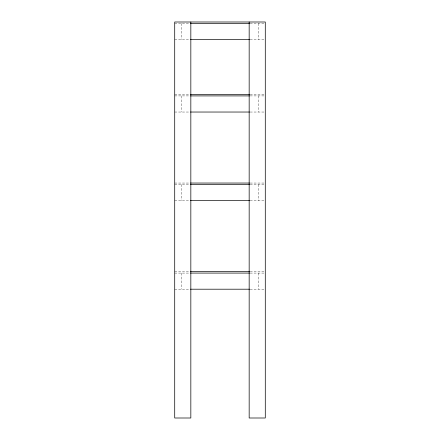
<?xml version="1.0" encoding="UTF-8"?>
<svg xmlns="http://www.w3.org/2000/svg" width="440" height="440" viewBox="0 0 440 440"><rect width="100%" height="100%" fill="white"/><g stroke="black" fill="none" stroke-linecap="round" stroke-linejoin="round"><path stroke-width="0.33" stroke-dasharray="2.2 1.65" d="M174.713 23.447L189.827 23.447M250.173 23.447L264.66 23.447M174.713 39.573L189.827 39.573M250.173 39.573L265.287 39.573M174.713 94.463L189.811 94.463M250.19 94.463L264.6 94.463M174.713 95.909L189.827 95.909M250.173 95.909L264.66 95.909M174.713 112.035L189.827 112.035M250.173 112.035L265.287 112.035M174.713 183.046L189.811 183.046M250.19 183.046L264.6 183.046M174.713 184.492L189.827 184.492M250.173 184.492L264.66 184.492M174.713 200.618L189.827 200.618M250.173 200.618L265.287 200.618M174.713 271.629L189.811 271.629M250.19 271.629L264.6 271.629M174.713 273.081L189.827 273.081M250.173 273.081L264.66 273.081M174.713 289.201L189.827 289.201M250.173 289.201L265.287 289.201M258.406 23.447L258.406 39.573M258.406 95.909L258.406 112.035M258.406 184.492L258.406 200.618M258.406 273.081L258.406 289.201M181.594 23.447L181.594 39.573M181.594 95.909L181.594 112.035M181.594 184.492L181.594 200.618M181.594 273.081L181.594 289.201"/><path stroke-width="0.66" d="M190.493 23.447L249.508 23.447M190.509 39.573L249.491 39.573M190.493 94.463L249.508 94.463M190.493 95.909L249.508 95.909M190.509 112.035L249.491 112.035M190.493 183.046L249.508 183.046M190.493 184.492L249.508 184.492M190.509 200.618L249.491 200.618M190.493 271.629L249.508 271.629M190.493 273.081L249.508 273.081M190.509 289.201L249.491 289.201M249.167 22L249.167 418L265.287 418L265.287 22L174.713 22L174.713 418L190.834 418L190.834 22"/></g></svg>
